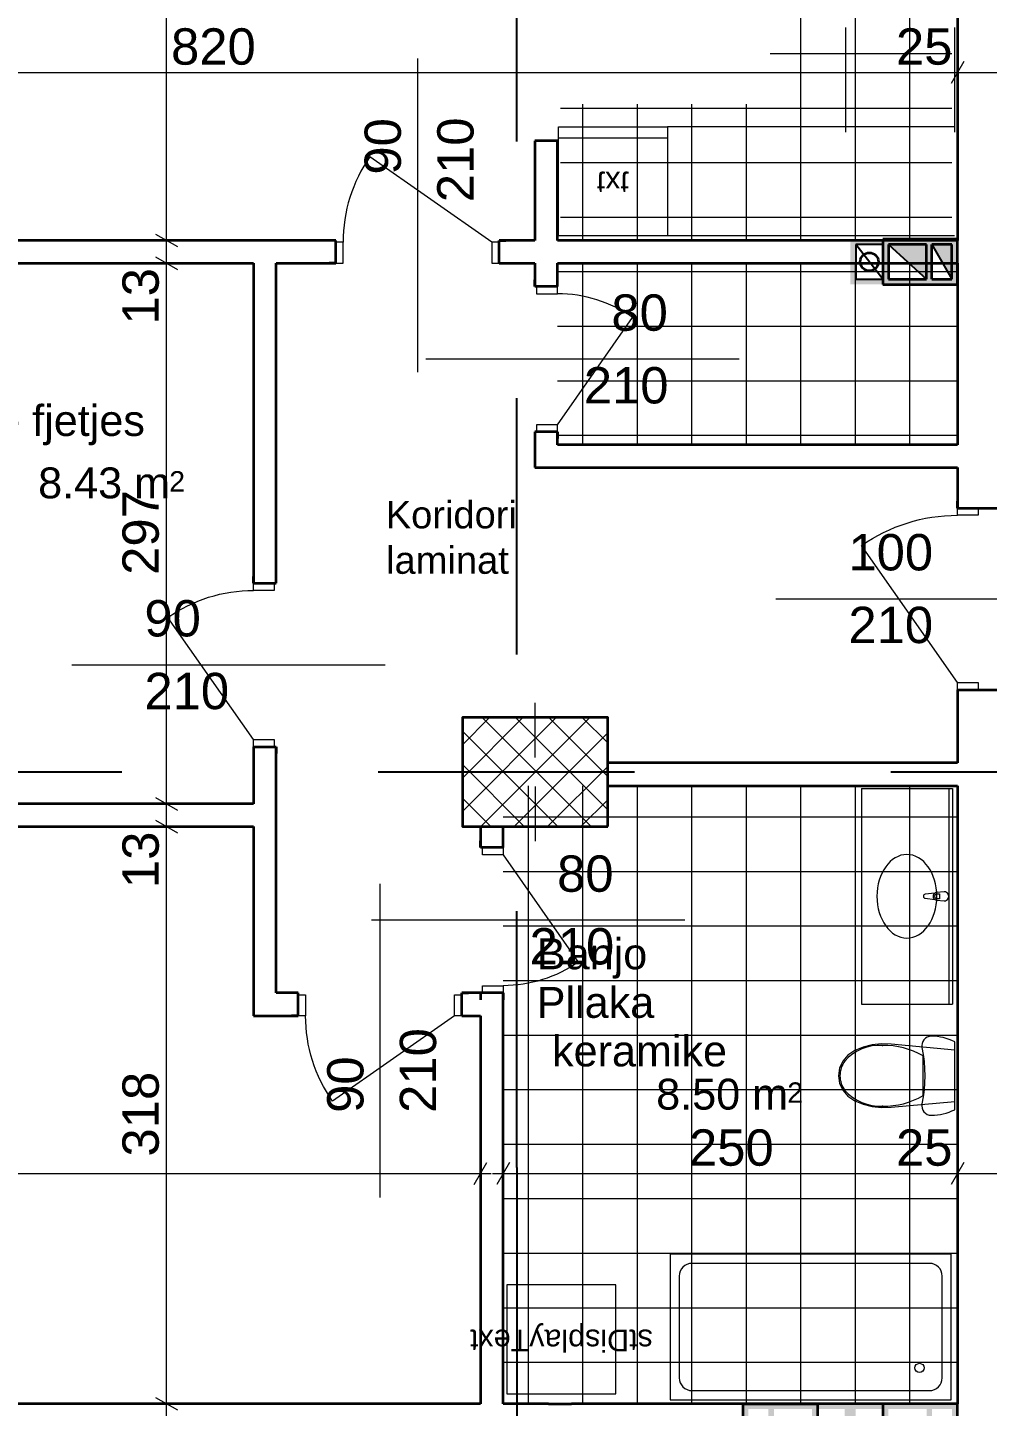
# Model space of a CAD drawing. Header units: centimetres. Extents: x 765 to 25620, y 224160 to 230516.
# Drawn here: x 2798 to 3327, y 226867 to 227625 of the extents above; entities that cross this region are included whole.
import ezdxf
from ezdxf.enums import TextEntityAlignment as Align

# ---------------------------------------------------------------- set-up
doc = ezdxf.new("R2010")
doc.units = ezdxf.units.CM
doc.header["$MEASUREMENT"] = 0
doc.linetypes.add('Small Dashed', pattern=[282.222222, 141.111111, -141.111111])
for name, color, linetype, lineweight, true_color in [('0_Pen_No__1#1_Pen_No__8', 7, 'Continuous', 35, 0xa80f02), ('0_Pen_No__8', 7, 'Continuous', 35, 0xa80f02), ('2D Drafting - General_Pen_No__8', 7, 'Continuous', 35, 0xa80f02), ('A-COLS_Pen_No__97#1_Pen_No__81', 7, 'Continuous', 20, 0x6a6a6a), ('Annotation - Text_Pen_No__8', 7, 'Continuous', 35, 0xa80f02), ('ARCHICAD Doors_Pen_No__23', 7, 'Continuous', 20, 0xff6600), ('ARCHICAD Doors_Pen_No__3', 7, 'Continuous', 18, 0xff6600), ('Interior - Furniture _Pen_No__81', 7, 'Continuous', 20, 0x6a6a6a), ('Structural - Shear_Pen_No__58', 7, 'Continuous', 25, 0xdf0000)]:
    doc.layers.add(name, color=color, linetype=linetype, lineweight=lineweight, true_color=true_color)
for name, color, linetype, lineweight in [('0_Pen_No__101', 252, 'Continuous', 13), ('ARCHICAD Door Markers_Pen_No__1', 7, 'Continuous', 13), ('ARCHICAD Door Markers_Pen_No__7', 7, 'Continuous', 35), ('ARCHICAD Doors_Pen_No__27', 7, 'Continuous', 35), ('Structural - Bearing_Pen_No__20', 1, 'Continuous', 0), ('Structural - Bearing_Pen_No__21', 7, 'Continuous', 35), ('Structural - Bearing_Pen_No__27', 7, 'Continuous', 35)]:
    doc.layers.add(name, color=color, linetype=linetype, lineweight=lineweight)
for name, color, linetype in [('ARCHICAD Door Markers', 7, 'Continuous'), ('ARCHICAD Doors', 7, 'Continuous'), ('Dimensioning - General', 7, 'Continuous'), ('Structural - Bearing', 7, 'Continuous')]:
    doc.layers.add(name, color=color, linetype=linetype)
doc.styles.add('GENERATED_STYLE_1', font='arial.ttf')

# ---------------------------------------------------------------- blocks, each defined once
blk = doc.blocks.new('Door 22_3')
at = {"layer": 'ARCHICAD Doors_Pen_No__23', "color": 30, "linetype": 'Continuous', "lineweight": 20, "true_color": 0xff6600}
for p, q in [((-460, 0), (-500, 0)), ((-500, 0), (-500, -115)), ((-460, -115), (-460, 0)), ((500, 0), (460, 0)), ((460, 0), (460, -115)), ((500, -115), (500, 0)), ((-500, -115), (-460, -115)), ((460, -115), (500, -115))]:
    blk.add_line(p, q, dxfattribs=at)
at = {"layer": 'ARCHICAD Doors_Pen_No__27', "color": 7, "linetype": 'Continuous', "lineweight": 35}
for p, q in [((-500, 0), (-537, 0)), ((-500, 0), (-537, 0)), ((-500, 0), (-500, -115)), ((-500, 0), (-500, -115)), ((500, 0), (500, -115)), ((500, 0), (500, -115)), ((500, 0), (537, 0)), ((500, 0), (537, 0)), ((-500, -115), (-500, -250)), ((-500, -115), (-500, -250)), ((500, -115), (500, -250)), ((500, -115), (500, -250)), ((-500, -250), (-537, -250)), ((-500, -250), (-537, -250)), ((500, -250), (537, -250)), ((500, -250), (537, -250))]:
    blk.add_line(p, q, dxfattribs=at)
at = {"layer": 'ARCHICAD Doors_Pen_No__3', "color": 30, "linetype": 'Continuous', "lineweight": 18, "true_color": 0xff6600}
blk.add_line((460, 0), (-293.6, 527.7), dxfattribs=at)
blk.add_arc((460, 0), 920, 145, 180, dxfattribs=at)
blk = doc.blocks.new('D Marker 22')
at = {"layer": 'ARCHICAD Door Markers_Pen_No__1', "color": 7, "linetype": 'Continuous', "lineweight": 13}
blk.add_line((0, -1250), (0, 600), dxfattribs=at)
at = {"layer": 'ARCHICAD Door Markers_Pen_No__7', "color": 7, "lineweight": 35, "style": 'GENERATED_STYLE_1'}
for tag, p in [('AC_MarkerText_3', (-368.6, -329.4)), ('A', (31.4, -329.4))]:
    blk.add_attdef(tag, text='', height=200, rotation=270, dxfattribs=at).set_placement(p, align=Align.BOTTOM_LEFT)
blk = doc.blocks.new('Door 22_2')
at = {"layer": 'ARCHICAD Doors_Pen_No__23', "color": 30, "linetype": 'Continuous', "lineweight": 20, "true_color": 0xff6600}
for p, q in [((-410, 0), (-450, 0)), ((-450, 0), (-450, -115)), ((-410, -115), (-410, 0)), ((450, 0), (410, 0)), ((410, 0), (410, -115)), ((450, -115), (450, 0)), ((-450, -115), (-410, -115)), ((410, -115), (450, -115))]:
    blk.add_line(p, q, dxfattribs=at)
at = {"layer": 'ARCHICAD Doors_Pen_No__27', "color": 7, "linetype": 'Continuous', "lineweight": 35}
for p, q in [((-450, 0), (-487, 0)), ((-450, 0), (-487, 0)), ((-450, 0), (-450, -115)), ((-450, 0), (-450, -115)), ((450, 0), (450, -115)), ((450, 0), (450, -115)), ((450, 0), (487, 0)), ((450, 0), (487, 0)), ((-450, -125), (-487, -125)), ((-450, -125), (-487, -125)), ((-450, -115), (-450, -125)), ((-450, -115), (-450, -125)), ((450, -115), (450, -125)), ((450, -115), (450, -125)), ((450, -125), (487, -125)), ((450, -125), (487, -125))]:
    blk.add_line(p, q, dxfattribs=at)
at = {"layer": 'ARCHICAD Doors_Pen_No__3', "color": 30, "linetype": 'Continuous', "lineweight": 18, "true_color": 0xff6600}
blk.add_line((410, 0), (-261.7, 470.3), dxfattribs=at)
blk.add_arc((410, 0), 820, 145, 180, dxfattribs=at)
blk = doc.blocks.new('D Marker 22_3')
at = {"layer": 'ARCHICAD Door Markers_Pen_No__1', "color": 7, "linetype": 'Continuous', "lineweight": 13}
blk.add_line((0, -1125), (0, 600), dxfattribs=at)
at = {"layer": 'ARCHICAD Door Markers_Pen_No__7', "color": 7, "lineweight": 35, "style": 'GENERATED_STYLE_1'}
for tag, p in [('AC_MarkerText_3', (-368.6, -204.4)), ('AC_MarkerText_2', (31.4, -356.2))]:
    blk.add_attdef(tag, text='', height=200, rotation=270, dxfattribs=at).set_placement(p, align=Align.BOTTOM_LEFT)
blk = doc.blocks.new('Door 22_4')
at = {"layer": 'ARCHICAD Doors_Pen_No__23', "color": 30, "linetype": 'Continuous', "lineweight": 20, "true_color": 0xff6600}
for p, q in [((-410, 0), (-450, 0)), ((-450, 0), (-450, -115)), ((-410, -115), (-410, 0)), ((450, 0), (410, 0)), ((410, 0), (410, -115)), ((450, -115), (450, 0)), ((-450, -115), (-410, -115)), ((410, -115), (450, -115))]:
    blk.add_line(p, q, dxfattribs=at)
at = {"layer": 'ARCHICAD Doors_Pen_No__27', "color": 7, "linetype": 'Continuous', "lineweight": 35}
for p, q in [((-450, 10), (-487, 10)), ((-450, 10), (-487, 10)), ((-450, 0), (-450, 10)), ((-450, 0), (-450, 10)), ((-450, -115), (-450, 0)), ((-450, -115), (-450, 0)), ((450, 0), (450, 10)), ((450, 0), (450, 10)), ((450, 10), (487, 10)), ((450, 10), (487, 10)), ((450, -115), (450, 0)), ((450, -115), (450, 0)), ((-450, -115), (-487, -115)), ((-450, -115), (-487, -115)), ((450, -115), (487, -115)), ((450, -115), (487, -115))]:
    blk.add_line(p, q, dxfattribs=at)
at = {"layer": 'ARCHICAD Doors_Pen_No__3', "color": 30, "linetype": 'Continuous', "lineweight": 18, "true_color": 0xff6600}
blk.add_line((410, 0), (-261.7, 470.3), dxfattribs=at)
blk.add_arc((410, 0), 820, 145, 180, dxfattribs=at)
blk = doc.blocks.new('Door 22')
at = {"layer": 'ARCHICAD Doors_Pen_No__23', "color": 30, "linetype": 'Continuous', "lineweight": 20, "true_color": 0xff6600}
for p, q in [((-360, 0), (-400, 0)), ((-400, 0), (-400, -115)), ((-360, -115), (-360, 0)), ((400, 0), (360, 0)), ((360, 0), (360, -115)), ((400, -115), (400, 0)), ((-400, -115), (-360, -115)), ((360, -115), (400, -115))]:
    blk.add_line(p, q, dxfattribs=at)
at = {"layer": 'ARCHICAD Doors_Pen_No__27', "color": 7, "linetype": 'Continuous', "lineweight": 35}
for p, q in [((-400, 0), (-437, 0)), ((-400, 0), (-437, 0)), ((-400, 0), (-400, -115)), ((-400, 0), (-400, -115)), ((400, 0), (400, -115)), ((400, 0), (400, -115)), ((400, 0), (437, 0)), ((400, 0), (437, 0)), ((-400, -125), (-437, -125)), ((-400, -125), (-437, -125)), ((-400, -115), (-400, -125)), ((-400, -115), (-400, -125)), ((400, -115), (400, -125)), ((400, -115), (400, -125)), ((400, -125), (437, -125)), ((400, -125), (437, -125))]:
    blk.add_line(p, q, dxfattribs=at)
at = {"layer": 'ARCHICAD Doors_Pen_No__3', "color": 30, "linetype": 'Continuous', "lineweight": 18, "true_color": 0xff6600}
blk.add_line((360, 0), (-229.8, 413), dxfattribs=at)
blk.add_arc((360, 0), 720, 145, 180, dxfattribs=at)
blk = doc.blocks.new('D Marker 22_2')
at = {"layer": 'ARCHICAD Door Markers_Pen_No__1', "color": 7, "linetype": 'Continuous', "lineweight": 13}
blk.add_line((0, 1000), (0, -725), dxfattribs=at)
at = {"layer": 'ARCHICAD Door Markers_Pen_No__7', "color": 7, "lineweight": 35, "style": 'GENERATED_STYLE_1'}
for tag, p in [('AC_MarkerText_3', (-368.6, 665.3)), ('AC_MarkerText_2', (31.4, 665.3))]:
    blk.add_attdef(tag, text='', height=200, rotation=270, dxfattribs=at).set_placement(p, align=Align.BOTTOM_LEFT)

msp = doc.modelspace()

# ---------------------------------------------------------------- hatches: boundary and pattern name
at = {"layer": 'A-COLS_Pen_No__97#1_Pen_No__81', "linetype": 'Continuous', "lineweight": 20, "true_color": 0x6a6a6a}
h = msp.add_hatch(color=251, dxfattribs=at)
h.paths.add_polyline_path([(3272.09, 227483.86), (3272.09, 227508.86), (3251.09, 227508.86), (3251.09, 227483.86)])
h.paths.add_polyline_path([(3269.09, 227486.86), (3254.09, 227486.86), (3254.09, 227505.86), (3269.09, 227505.86)], flags=0)
h = msp.add_hatch(color=251, dxfattribs=at)
h.paths.add_polyline_path([(3310.09, 227483.86), (3269.09, 227483.86), (3269.09, 227508.86), (3310.09, 227508.86)])
h.paths.add_polyline_path([(3296.09, 227486.86), (3307.09, 227486.86), (3307.09, 227505.86), (3296.09, 227505.86)], flags=0)
h.paths.add_polyline_path([(3293.09, 227486.86), (3293.09, 227505.86), (3272.09, 227505.86), (3272.09, 227486.86)], flags=0)
for points in [[(3293.09, 227486.86), (3293.09, 227505.86), (3272.09, 227505.86)], [(3296.09, 227505.86), (3307.09, 227505.86), (3307.09, 227486.86)]]:
    msp.add_hatch(color=251, dxfattribs=at).paths.add_polyline_path(points)
h = msp.add_hatch(color=251, dxfattribs=at)
h.paths.add_polyline_path([(3192.09, 226843.13), (3233.09, 226843.13), (3233.09, 226868.13), (3192.09, 226868.13)])
h.paths.add_polyline_path([(3206.09, 226846.13), (3195.09, 226846.13), (3195.09, 226865.13), (3206.09, 226865.13)], flags=0)
h.paths.add_polyline_path([(3209.09, 226846.13), (3209.09, 226865.13), (3230.09, 226865.13), (3230.09, 226846.13)], flags=0)
h = msp.add_hatch(color=251, dxfattribs=at)
h.paths.add_polyline_path([(3230.09, 226843.13), (3230.09, 226868.13), (3251.09, 226868.13), (3251.09, 226843.13)])
h.paths.add_polyline_path([(3233.09, 226846.13), (3248.09, 226846.13), (3248.09, 226865.13), (3233.09, 226865.13)], flags=0)
h = msp.add_hatch(color=251, dxfattribs=at)
h.paths.add_polyline_path([(3272.09, 226843.13), (3272.09, 226868.13), (3251.09, 226868.13), (3251.09, 226843.13)])
h.paths.add_polyline_path([(3269.09, 226846.13), (3254.09, 226846.13), (3254.09, 226865.13), (3269.09, 226865.13)], flags=0)
h = msp.add_hatch(color=251, dxfattribs=at)
h.paths.add_polyline_path([(3310.09, 226843.13), (3269.09, 226843.13), (3269.09, 226868.13), (3310.09, 226868.13)])
h.paths.add_polyline_path([(3296.09, 226846.13), (3307.09, 226846.13), (3307.09, 226865.13), (3296.09, 226865.13)], flags=0)
h.paths.add_polyline_path([(3293.09, 226846.13), (3293.09, 226865.13), (3272.09, 226865.13), (3272.09, 226846.13)], flags=0)
at = {"layer": 'Structural - Bearing', "linetype": 'Continuous', "lineweight": 0, "true_color": 0x000000}
h = msp.add_hatch(dxfattribs=at)
h.set_pattern_fill('CONCRETE_BLOCK', color=18, scale=0.1, style=0, pattern_type=2)
h.set_pattern_definition([(45, (1303.923, 207240.939), (-9.192388, 9.192388), []), (135, (1303.923, 207240.939), (9.192388, 9.192388), [])])
h.paths.add_polyline_path([(3117.59, 227185.63), (3117.59, 227245.63), (3037.59, 227245.63), (3037.59, 227185.63)])

# ---------------------------------------------------------------- linework, layer by layer
at = {"color": 0}
for p, q in [((3269.09, 227486.86), (3254.09, 227505.86)), ((3254.09, 227505.86), (3254.09, 227486.86)), ((3269.09, 227505.86), (3254.09, 227505.86)), ((3254.09, 227505.86), (3254.09, 227486.86)), ((3269.09, 227486.86), (3269.09, 227505.86)), ((3272.09, 227486.86), (3272.09, 227505.86)), ((3272.09, 227505.86), (3293.09, 227486.86)), ((3296.09, 227486.86), (3296.09, 227505.86)), ((3296.09, 227505.86), (3307.09, 227486.86)), ((3254.09, 227486.86), (3269.09, 227486.86)), ((3254.09, 227486.86), (3269.09, 227486.86)), ((3293.09, 227486.86), (3272.09, 227486.86)), ((3307.09, 227486.86), (3296.09, 227486.86))]:
    msp.add_line(p, q, dxfattribs=at)
at = {"layer": '0_Pen_No__1#1_Pen_No__8', "color": 14, "linetype": 'Continuous', "lineweight": 35, "true_color": 0xa80f02}
for p, q in [((3310.09, 227508.86), (3269.09, 227508.86)), ((3269.09, 227508.86), (3269.09, 227483.86)), ((3272.09, 227505.86), (3272.09, 227486.86)), ((3293.09, 227505.86), (3272.09, 227505.86)), ((3293.09, 227486.86), (3293.09, 227505.86)), ((3296.09, 227486.86), (3296.09, 227505.86)), ((3307.09, 227505.86), (3296.09, 227505.86)), ((3307.09, 227486.86), (3307.09, 227505.86)), ((3310.09, 227483.86), (3310.09, 227508.86)), ((3269.09, 227483.86), (3310.09, 227483.86)), ((3272.09, 227486.86), (3293.09, 227486.86)), ((3296.09, 227486.86), (3307.09, 227486.86)), ((3192.09, 226868.13), (3233.09, 226868.13)), ((3192.09, 226843.13), (3192.09, 226868.13)), ((3233.09, 226868.13), (3233.09, 226843.13)), ((3310.09, 226868.13), (3269.09, 226868.13)), ((3269.09, 226868.13), (3269.09, 226843.13)), ((3310.09, 226843.13), (3310.09, 226868.13))]:
    msp.add_line(p, q, dxfattribs=at)
at = {"layer": '0_Pen_No__101', "color": 252, "linetype": 'Continuous', "lineweight": 13}
for p, q in [((3223.92, 227508.13), (3223.92, 227908.34)), ((3253.92, 227508.13), (3253.92, 227908.34)), ((3283.92, 227508.13), (3283.92, 227908.34)), ((3206.95, 227610.94), (3307.09, 227610.94)), ((3091.7, 227580.94), (3307.09, 227580.94)), ((3103.92, 227508.13), (3103.92, 227583.13)), ((3133.92, 227508.13), (3133.92, 227583.13)), ((3163.92, 227508.13), (3163.92, 227583.13)), ((3193.92, 227508.13), (3193.92, 227583.13)), ((3091.7, 227550.94), (3307.09, 227550.94)), ((3091.7, 227520.94), (3307.09, 227520.94)), ((3103.92, 227395.63), (3103.92, 227495.63)), ((3133.92, 227395.63), (3133.92, 227495.63)), ((3163.92, 227395.63), (3163.92, 227495.63)), ((3193.92, 227395.63), (3193.92, 227495.63)), ((3223.92, 227395.63), (3223.92, 227495.63)), ((3253.92, 227395.63), (3253.92, 227495.63)), ((3283.92, 227395.63), (3283.92, 227495.63)), ((3089.98, 227490.94), (3310.09, 227490.94)), ((3089.98, 227460.94), (3310.09, 227460.94)), ((3089.98, 227430.94), (3310.09, 227430.94)), ((3089.98, 227400.94), (3310.09, 227400.94)), ((3073.92, 226868.13), (3073.92, 227208.13)), ((3103.92, 226868.13), (3103.92, 227208.13)), ((3133.92, 226868.13), (3133.92, 227208.13)), ((3163.92, 226868.13), (3163.92, 227208.13)), ((3193.92, 226868.13), (3193.92, 227208.13)), ((3223.92, 226868.13), (3223.92, 227208.13)), ((3253.92, 226868.13), (3253.92, 227208.13)), ((3283.92, 226868.13), (3283.92, 227208.13)), ((3060.09, 227190.94), (3310.09, 227190.94)), ((3060.09, 227160.94), (3310.09, 227160.94)), ((3060.09, 227130.94), (3310.09, 227130.94)), ((3060.09, 227100.94), (3310.09, 227100.94)), ((3060.09, 227070.94), (3310.09, 227070.94)), ((3060.09, 227040.94), (3310.09, 227040.94)), ((3060.09, 227010.94), (3310.09, 227010.94)), ((3060.09, 226980.94), (3310.09, 226980.94)), ((3060.09, 226950.94), (3310.09, 226950.94)), ((3060.09, 226920.94), (3310.09, 226920.94)), ((3060.09, 226890.94), (3310.09, 226890.94))]:
    msp.add_line(p, q, dxfattribs=at)
at = {"layer": '2D Drafting - General_Pen_No__8', "color": 14, "linetype": 'Continuous', "lineweight": 35, "true_color": 0xa80f02}
msp.add_circle((3261.59, 227496.36), 5, dxfattribs=at)
at = {"layer": 'Dimensioning - General', "color": 7, "linetype": 'Continuous', "lineweight": 13}
for p, q in [((2874.76, 227508.13), (2874.76, 227908.34)), ((3310.09, 227591.51), (3310.09, 227609.51)), ((3310.09, 227591.51), (3310.09, 227609.51)), ((3313.56, 227606.51), (3306.63, 227594.51)), ((3313.56, 227606.51), (3306.63, 227594.51)), ((2489.94, 227600.51), (3310.09, 227600.51)), ((3310.09, 227600.51), (3335.09, 227600.51)), ((2868.76, 227511.59), (2880.76, 227504.67)), ((2868.76, 227511.59), (2880.76, 227504.67)), ((2883.76, 227508.13), (2865.76, 227508.13)), ((2883.76, 227508.13), (2865.76, 227508.13)), ((2874.76, 227495.63), (2874.76, 227508.13)), ((2883.76, 227495.63), (2865.76, 227495.63)), ((2883.76, 227495.63), (2865.76, 227495.63)), ((2868.76, 227499.09), (2880.76, 227492.17)), ((2868.76, 227499.09), (2880.76, 227492.17)), ((2874.76, 227198.13), (2874.76, 227495.63)), ((2868.76, 227201.59), (2880.76, 227194.67)), ((2868.76, 227201.59), (2880.76, 227194.67)), ((2883.76, 227198.13), (2865.76, 227198.13)), ((2883.76, 227198.13), (2865.76, 227198.13)), ((2874.76, 227185.63), (2874.76, 227198.13)), ((2883.76, 227185.63), (2865.76, 227185.63)), ((2883.76, 227185.63), (2865.76, 227185.63)), ((2868.76, 227189.09), (2880.76, 227182.17)), ((2868.76, 227189.09), (2880.76, 227182.17)), ((2874.76, 226868.13), (2874.76, 227185.63)), ((3047.59, 226985.77), (3047.59, 227003.77)), ((3060.09, 226985.77), (3060.09, 227003.77)), ((3310.09, 226985.77), (3310.09, 227003.77)), ((3310.09, 226985.77), (3310.09, 227003.77)), ((3044.13, 226988.77), (3051.06, 227000.77)), ((3063.56, 227000.77), (3056.63, 226988.77)), ((3313.56, 227000.77), (3306.63, 226988.77)), ((3313.56, 227000.77), (3306.63, 226988.77)), ((2489.94, 226994.77), (3047.59, 226994.77)), ((3047.59, 226994.77), (3053.46, 226994.77)), ((3054.22, 226994.77), (3060.09, 226994.77)), ((3060.09, 226994.77), (3310.09, 226994.77)), ((3310.09, 226994.77), (3335.09, 226994.77)), ((2883.76, 226868.13), (2865.76, 226868.13)), ((2883.76, 226868.13), (2865.76, 226868.13)), ((2868.76, 226871.59), (2880.76, 226864.67)), ((2868.76, 226871.59), (2880.76, 226864.67)), ((2874.76, 226843.13), (2874.76, 226868.13))]:
    msp.add_line(p, q, dxfattribs=at)
at = {"layer": 'Interior - Furniture _Pen_No__81', "color": 251, "linetype": 'Continuous', "lineweight": 20, "true_color": 0x6a6a6a}
for p, q in [((3248.56, 227625.2), (3248.56, 227567.74)), ((3308.56, 227625.2), (3308.56, 227567.74)), ((3090.42, 227570.63), (3150.42, 227570.63)), ((3090.42, 227510.63), (3090.42, 227570.63)), ((3090.42, 227564.63), (3150.42, 227564.63)), ((3308.56, 227570.63), (3150.42, 227570.63)), ((3150.42, 227570.63), (3150.42, 227510.63)), ((3150.42, 227510.63), (3090.42, 227510.63)), ((3308.56, 227510.63), (3150.42, 227510.63)), ((3257.29, 227206.63), (3257.29, 227087.94)), ((3257.29, 227206.63), (3307.29, 227206.63)), ((3305.29, 227206.63), (3305.29, 227087.94)), ((3307.29, 227206.63), (3307.29, 227087.94)), ((3297.64, 227149.06), (3292.35, 227148.39)), ((3302.79, 227149.78), (3298.59, 227149.38)), ((3298.81, 227148.64), (3300.3, 227148.64)), ((3300.3, 227148.64), (3300.3, 227145.92)), ((3292.35, 227146.17), (3297.64, 227145.51)), ((3298.59, 227145.18), (3302.79, 227144.78)), ((3300.3, 227145.92), (3298.81, 227145.92)), ((3257.29, 227087.94), (3307.29, 227087.94)), ((3258.26, 227064.25), (3253.57, 227062.35)), ((3263.23, 227065.49), (3258.26, 227064.25)), ((3268.37, 227066.04), (3263.23, 227065.49)), ((3273.54, 227065.89), (3268.37, 227066.04)), ((3308.58, 227062.65), (3273.54, 227065.89)), ((3290.63, 227066.31), (3290.48, 227065.16)), ((3290.48, 227065.16), (3290.58, 227064)), ((3290.58, 227064), (3291.26, 227060.17)), ((3291.03, 227067.4), (3290.63, 227066.31)), ((3291.66, 227068.37), (3291.03, 227067.4)), ((3292.49, 227069.18), (3291.66, 227068.37)), ((3293.48, 227069.79), (3292.49, 227069.18)), ((3294.58, 227070.17), (3293.48, 227069.79)), ((3295.73, 227070.3), (3294.58, 227070.17)), ((3297.39, 227070.25), (3295.73, 227070.3)), ((3299.05, 227070.1), (3297.39, 227070.25)), ((3300.7, 227069.86), (3299.05, 227070.1)), ((3302.33, 227069.52), (3300.7, 227069.86)), ((3303.94, 227069.09), (3302.33, 227069.52)), ((3305.52, 227068.56), (3303.94, 227069.09)), ((3307.07, 227067.94), (3305.52, 227068.56)), ((3308.58, 227067.23), (3307.07, 227067.94)), ((3308.58, 227029.87), (3308.58, 227067.23)), ((3246.99, 227056.49), (3245.2, 227052.66)), ((3249.85, 227059.79), (3246.99, 227056.49)), ((3253.57, 227062.35), (3249.85, 227059.79)), ((3291.26, 227060.17), (3291.75, 227056.31)), ((3291.27, 227048.55), (3291.27, 227059.44)), ((3291.75, 227056.31), (3292.04, 227052.44)), ((3308.58, 227034.45), (3308.58, 227062.65)), ((3245.2, 227052.66), (3244.58, 227048.55)), ((3244.58, 227048.55), (3245.2, 227044.45)), ((3245.44, 227048.55), (3245.44, 227048.55)), ((3291.27, 227037.66), (3291.27, 227048.55)), ((3292.04, 227052.44), (3292.13, 227048.55)), ((3292.13, 227048.55), (3292.04, 227044.66)), ((3245.2, 227044.45), (3246.99, 227040.61)), ((3246.99, 227040.61), (3249.85, 227037.31)), ((3248.12, 227040.44), (3248.12, 227040.44)), ((3291.75, 227040.79), (3291.26, 227036.93)), ((3292.04, 227044.66), (3291.75, 227040.79)), ((3249.85, 227037.31), (3253.57, 227034.75)), ((3253.57, 227034.75), (3258.26, 227032.85)), ((3273.54, 227031.22), (3308.58, 227034.45)), ((3290.58, 227033.1), (3290.48, 227031.94)), ((3291.26, 227036.93), (3290.58, 227033.1)), ((3258.26, 227032.85), (3263.23, 227031.61)), ((3263.23, 227031.61), (3268.37, 227031.06)), ((3268.37, 227031.06), (3273.54, 227031.22)), ((3290.48, 227031.94), (3290.63, 227030.79)), ((3290.63, 227030.79), (3291.03, 227029.7)), ((3291.03, 227029.7), (3291.66, 227028.73)), ((3291.66, 227028.73), (3292.49, 227027.92)), ((3292.49, 227027.92), (3293.48, 227027.31)), ((3293.48, 227027.31), (3294.58, 227026.93)), ((3294.58, 227026.93), (3295.73, 227026.8)), ((3295.73, 227026.8), (3297.39, 227026.85)), ((3297.39, 227026.85), (3299.05, 227027)), ((3299.05, 227027), (3300.7, 227027.24)), ((3300.7, 227027.24), (3302.33, 227027.58)), ((3302.33, 227027.58), (3303.94, 227028.01)), ((3303.94, 227028.01), (3305.52, 227028.54)), ((3305.52, 227028.54), (3307.07, 227029.16)), ((3307.07, 227029.16), (3308.58, 227029.87)), ((3306.72, 226950.34), (3151.95, 226950.34)), ((3151.95, 226950.34), (3151.95, 226870.34)), ((3306.72, 226870.34), (3306.72, 226950.34)), ((3294.72, 226945.34), (3163.95, 226945.34)), ((3156.95, 226938.34), (3156.95, 226882.34)), ((3301.72, 226882.34), (3301.72, 226938.34)), ((3122.1, 226933.56), (3062.1, 226933.56)), ((3062.1, 226933.56), (3062.1, 226873.56)), ((3122.1, 226873.56), (3122.1, 226933.56)), ((3062.1, 226873.56), (3122.1, 226873.56)), ((3163.95, 226875.34), (3294.72, 226875.34)), ((3151.95, 226870.34), (3306.72, 226870.34))]:
    msp.add_line(p, q, dxfattribs=at)
for centre, major_axis, ratio, start_param, end_param in [((3282.29, 227147.28), (0, 23), 0.717391, 3.141593, 9.424778), ((3292.49, 227147.28), (-0.791, 0.791), 1, -0.6608, 2.231597), ((3298.78, 227147.28), (1.49, 1.49), 1, 1.35736, 3.355029), ((3298.81, 227147.28), (0.962, 0.962), 1, 0.785398, 3.926991), ((3298.78, 227147.28), (1.49, 1.49), 1, 0.875625, 1.35736), ((3302.79, 227147.28), (-1.77, 1.77), 1, 2.356194, 5.497787), ((3298.78, 227147.28), (-1.49, 1.49), 1, 1.784232, 2.265968), ((3267.35, 227039.6), (-25.71, 0), 0.999377, 4.656658, 5.557246), ((3269.78, 227022.74), (-42.55, 0), 0.999377, 4.182984, 4.736005), ((3259.3, 227048.47), (13.86, 0), 0.999377, 2.509088, 3.135732), ((3259.3, 227048.63), (-13.86, 0), 0.999377, 0.005861, 0.632505), ((3267.35, 227057.5), (-25.71, 0), 0.999377, 0.725939, 1.626528), ((3269.78, 227074.36), (42.55, 0), 0.999377, 4.688773, 5.241794), ((3163.95, 226938.34), (-4.95, 4.95), 1, -0.785398, 0.785398), ((3294.72, 226938.34), (4.95, 4.95), 1, 5.497787, 7.068583), ((3289.22, 226887.84), (-1.77, 1.77), 1, 0.785398, 7.068583), ((3163.95, 226882.34), (4.95, 4.95), 1, 2.356194, 3.926991), ((3294.72, 226882.34), (-4.95, 4.95), 1, 2.356194, 3.926991)]:
    msp.add_ellipse(centre, major_axis=major_axis, ratio=ratio, start_param=start_param, end_param=end_param, dxfattribs=at)
for p in [(3268.78, 227065.25), (3248.12, 227056.66), (3291.27, 227037.66), (3268.78, 227031.85)]:
    msp.add_point(p, dxfattribs=at)
at = {"layer": 'Structural - Bearing_Pen_No__20', "color": 1, "linetype": 'Continuous', "lineweight": 0}
for p, q in [((3077.59, 227223.63), (3077.59, 227253.63)), ((3069.59, 227215.63), (3029.59, 227215.63)), ((3085.59, 227215.63), (3125.59, 227215.63)), ((3077.59, 227207.63), (3077.59, 227177.63))]:
    msp.add_line(p, q, dxfattribs=at)
msp.add_point((3077.59, 227215.63), dxfattribs=at)
at = {"layer": 'Structural - Bearing_Pen_No__21', "color": 7, "linetype": 'Continuous', "lineweight": 35, "flags": 128}
msp.add_lwpolyline([(3117.59, 227185.63), (3117.59, 227245.63), (3037.59, 227245.63), (3037.59, 227185.63)], close=True, dxfattribs=at)
at = {"layer": 'Structural - Bearing_Pen_No__27', "color": 7, "linetype": 'Continuous', "lineweight": 35}
for p, q in [((2967.9, 227508.13), (2964.2, 227508.13)), ((2967.9, 227507.13), (2967.9, 227508.13)), ((2967.9, 227495.63), (2967.9, 227507.13)), ((3057.9, 227508.13), (3061.6, 227508.13)), ((3057.9, 227507.13), (3057.9, 227508.13)), ((3057.9, 227495.63), (3057.9, 227507.13)), ((2967.9, 227495.63), (2964.2, 227495.63)), ((3057.9, 227495.63), (3061.6, 227495.63)), ((3077.48, 227482.74), (3077.48, 227486.44)), ((3078.48, 227482.74), (3077.48, 227482.74)), ((3089.98, 227482.74), (3078.48, 227482.74)), ((3089.98, 227482.74), (3089.98, 227486.44)), ((3077.48, 227402.74), (3077.48, 227399.04)), ((3078.48, 227402.74), (3077.48, 227402.74)), ((3089.98, 227402.74), (3078.48, 227402.74)), ((3089.98, 227402.74), (3089.98, 227399.04)), ((3310.09, 227360.89), (3310.09, 227364.59)), ((3310.09, 227360.89), (3321.59, 227360.89)), ((3321.59, 227360.89), (3335.09, 227360.89)), ((2922.59, 227319.55), (2922.59, 227323.25)), ((2935.09, 227319.55), (2935.09, 227323.25)), ((2922.59, 227319.55), (2934.09, 227319.55)), ((2934.09, 227319.55), (2935.09, 227319.55)), ((3310.09, 227260.89), (3310.09, 227257.19)), ((3310.09, 227260.89), (3321.59, 227260.89)), ((3321.59, 227260.89), (3335.09, 227260.89)), ((2922.59, 227229.55), (2922.59, 227225.85)), ((2922.59, 227229.55), (2934.09, 227229.55)), ((2934.09, 227229.55), (2935.09, 227229.55)), ((2935.09, 227229.55), (2935.09, 227225.85)), ((3047.59, 227174.09), (3047.59, 227177.79)), ((3060.09, 227174.09), (3060.09, 227177.79)), ((3048.59, 227174.09), (3047.59, 227174.09)), ((3060.09, 227174.09), (3048.59, 227174.09)), ((2947.3, 227094.09), (2943.6, 227094.09)), ((2947.3, 227093.09), (2947.3, 227094.09)), ((3037.3, 227094.09), (3041, 227094.09)), ((3037.3, 227093.09), (3037.3, 227094.09)), ((3047.59, 227094.09), (3047.59, 227090.39)), ((3048.59, 227094.09), (3047.59, 227094.09)), ((3060.09, 227094.09), (3048.59, 227094.09)), ((3060.09, 227094.09), (3060.09, 227090.39)), ((2947.3, 227081.59), (2947.3, 227093.09)), ((3037.3, 227081.59), (3037.3, 227093.09)), ((2947.3, 227081.59), (2943.6, 227081.59)), ((3037.3, 227081.59), (3041, 227081.59))]:
    msp.add_line(p, q, dxfattribs=at)
at = {"layer": 'Structural - Bearing_Pen_No__27', "color": 7, "linetype": 'Continuous', "lineweight": 35, "flags": 128}
for points in [[(3310.09, 227908.34), (3310.09, 227508.13)], [(3077.48, 227562.97), (3077.48, 227508.13)], [(3089.98, 227562.97), (3077.48, 227562.97)], [(3089.98, 227508.13), (3089.98, 227562.97)], [(2967.9, 227508.13), (2639.71, 227508.13)], [(3077.48, 227508.13), (3057.9, 227508.13)], [(3310.09, 227508.13), (3089.98, 227508.13)], [(2639.71, 227495.63), (2922.59, 227495.63)], [(2922.59, 227495.63), (2922.59, 227319.55)], [(2935.09, 227495.63), (2967.9, 227495.63)], [(2935.09, 227319.55), (2935.09, 227495.63)], [(3057.9, 227495.63), (3077.48, 227495.63)], [(3077.48, 227495.63), (3077.48, 227482.74)], [(3089.98, 227495.63), (3310.09, 227495.63)], [(3089.98, 227482.74), (3089.98, 227495.63)], [(3310.09, 227495.63), (3310.09, 227395.63)], [(3077.48, 227402.74), (3077.48, 227383.13)], [(3089.98, 227395.63), (3089.98, 227402.74)], [(3310.09, 227395.63), (3089.98, 227395.63)], [(3077.48, 227383.13), (3089.98, 227383.13)], [(3089.98, 227383.13), (3310.09, 227383.13)], [(3310.09, 227383.13), (3310.09, 227360.89)], [(3310.09, 227260.89), (3310.09, 227220.63)], [(2922.59, 227229.55), (2922.59, 227198.13)], [(2935.09, 227094.09), (2935.09, 227229.55)], [(3310.09, 227220.63), (3117.59, 227220.63)], [(3117.59, 227208.13), (3310.09, 227208.13)], [(3310.09, 227208.13), (3310.09, 226868.13)], [(2922.59, 227198.13), (2694.71, 227198.13)], [(2694.71, 227185.63), (2922.59, 227185.63)], [(2922.59, 227185.63), (2922.59, 227081.59)], [(3047.59, 227185.63), (3047.59, 227174.09)], [(3060.09, 227174.09), (3060.09, 227185.63)], [(2947.3, 227094.09), (2935.09, 227094.09)], [(3047.59, 227094.09), (3037.3, 227094.09)], [(3060.09, 226868.13), (3060.09, 227094.09)], [(2922.59, 227081.59), (2935.09, 227081.59)], [(2935.09, 227081.59), (2947.3, 227081.59)], [(3037.3, 227081.59), (3047.59, 227081.59)], [(3047.59, 227081.59), (3047.59, 226868.13)], [(3047.59, 226868.13), (2639.71, 226868.13)], [(3085.09, 226868.13), (3060.09, 226868.13)], [(3085.09, 226868.13), (3097.59, 226868.13)], [(3310.09, 226868.13), (3097.59, 226868.13)]]:
    msp.add_lwpolyline(points, dxfattribs=at)
at = {"layer": 'Structural - Shear_Pen_No__58', "color": 12, "linetype": 'Small Dashed', "lineweight": 25, "true_color": 0xdf0000}
for p, q in [((3067.59, 226997.99), (3067.59, 228048.08)), ((3414.58, 227215.63), (2364.5, 227215.63)), ((3067.59, 226997.99), (3067.59, 226412.8))]:
    msp.add_line(p, q, dxfattribs=at)

# ---------------------------------------------------------------- block references
at = {"layer": 'ARCHICAD Door Markers', "color": 7, "lineweight": 13}
ref = msp.add_blockref('D Marker 22_3', (3012.9, 227495.63), dxfattribs=dict(at, xscale=0.1, yscale=0.1, zscale=0.1, rotation=180))
ref.add_attrib('AC_MarkerText_2', '90', dxfattribs={"layer": 'ARCHICAD Door Markers_Pen_No__7', "color": 7, "lineweight": 35, "height": 20, "rotation": 90, "style": 'GENERATED_STYLE_1'}).set_placement((3009.75, 227544.3), align=Align.BOTTOM_LEFT)
ref.add_attrib('AC_MarkerText_3', '210', dxfattribs={"layer": 'ARCHICAD Door Markers_Pen_No__7', "color": 7, "lineweight": 35, "height": 20, "rotation": 90, "style": 'GENERATED_STYLE_1'}).set_placement((3049.75, 227529.13), align=Align.BOTTOM_LEFT)
ref = msp.add_blockref('D Marker 22_2', (3089.98, 227442.74), dxfattribs=dict(at, xscale=0.1, yscale=0.1, zscale=0.1, rotation=270))
ref.add_attrib('AC_MarkerText_2', '80', dxfattribs={"layer": 'ARCHICAD Door Markers_Pen_No__7', "color": 7, "lineweight": 35, "height": 20, "style": 'GENERATED_STYLE_1'}).set_placement((3119.63, 227452.41), align=Align.BOTTOM_LEFT)
ref.add_attrib('AC_MarkerText_3', '210', dxfattribs={"layer": 'ARCHICAD Door Markers_Pen_No__7', "color": 7, "lineweight": 35, "height": 20, "style": 'GENERATED_STYLE_1'}).set_placement((3104.45, 227412.41), align=Align.BOTTOM_LEFT)
ref = msp.add_blockref('D Marker 22', (3335.09, 227310.89), dxfattribs=dict(at, xscale=0.1, yscale=0.1, zscale=0.1, rotation=270))
ref.add_attrib('A', '100', dxfattribs={"layer": 'ARCHICAD Door Markers_Pen_No__7', "color": 7, "lineweight": 35, "height": 20, "style": 'GENERATED_STYLE_1'}).set_placement((3250.09, 227320.56), align=Align.BOTTOM_LEFT)
ref.add_attrib('AC_MarkerText_3', '210', dxfattribs={"layer": 'ARCHICAD Door Markers_Pen_No__7', "color": 7, "lineweight": 35, "height": 20, "style": 'GENERATED_STYLE_1'}).set_placement((3250.09, 227280.56), align=Align.BOTTOM_LEFT)
ref = msp.add_blockref('D Marker 22_3', (2935.09, 227274.55), dxfattribs=dict(at, xscale=0.1, yscale=0.1, zscale=0.1, rotation=270))
ref.add_attrib('AC_MarkerText_2', '90', dxfattribs={"layer": 'ARCHICAD Door Markers_Pen_No__7', "color": 7, "lineweight": 35, "height": 20, "style": 'GENERATED_STYLE_1'}).set_placement((2862.59, 227284.22), align=Align.BOTTOM_LEFT)
ref.add_attrib('AC_MarkerText_3', '210', dxfattribs={"layer": 'ARCHICAD Door Markers_Pen_No__7', "color": 7, "lineweight": 35, "height": 20, "style": 'GENERATED_STYLE_1'}).set_placement((2862.59, 227244.22), align=Align.BOTTOM_LEFT)
ref = msp.add_blockref('D Marker 22_2', (3060.09, 227134.09), dxfattribs=dict(at, xscale=0.1, yscale=0.1, zscale=0.1, rotation=270))
ref.add_attrib('AC_MarkerText_2', '80', dxfattribs={"layer": 'ARCHICAD Door Markers_Pen_No__7', "color": 7, "lineweight": 35, "height": 20, "style": 'GENERATED_STYLE_1'}).set_placement((3089.74, 227143.76), align=Align.BOTTOM_LEFT)
ref.add_attrib('AC_MarkerText_3', '210', dxfattribs={"layer": 'ARCHICAD Door Markers_Pen_No__7', "color": 7, "lineweight": 35, "height": 20, "style": 'GENERATED_STYLE_1'}).set_placement((3074.56, 227103.76), align=Align.BOTTOM_LEFT)
ref = msp.add_blockref('D Marker 22_3', (2992.3, 227094.09), dxfattribs=dict(at, xscale=0.1, yscale=0.1, zscale=0.1))
ref.add_attrib('AC_MarkerText_2', '90', dxfattribs={"layer": 'ARCHICAD Door Markers_Pen_No__7', "color": 7, "lineweight": 35, "height": 20, "rotation": 90, "style": 'GENERATED_STYLE_1'}).set_placement((2989.16, 227028.12), align=Align.BOTTOM_LEFT)
ref.add_attrib('AC_MarkerText_3', '210', dxfattribs={"layer": 'ARCHICAD Door Markers_Pen_No__7', "color": 7, "lineweight": 35, "height": 20, "rotation": 90, "style": 'GENERATED_STYLE_1'}).set_placement((3029.16, 227028.12), align=Align.BOTTOM_LEFT)
at = {"layer": 'ARCHICAD Doors', "color": 7, "linetype": 'Continuous', "lineweight": 13, "xscale": 0.1, "yscale": 0.1, "zscale": 100}
msp.add_blockref('Door 22_4', (3012.9, 227507.13), dxfattribs=at)
at = {"layer": 'ARCHICAD Doors', "color": 7, "linetype": 'Continuous', "lineweight": 13, "yscale": 0.1, "zscale": 100}
for name, p, xscale, rotation in [('Door 22', (3089.98, 227442.74), 0.1, 270), ('Door 22_3', (3310.09, 227310.89), -0.1, 90), ('Door 22_2', (2922.59, 227274.55), -0.1, 90), ('Door 22', (3060.09, 227134.09), -0.1, 270), ('Door 22_2', (2992.3, 227081.59), -0.1, 180)]:
    msp.add_blockref(name, p, dxfattribs=dict(at, xscale=xscale, rotation=rotation))

# ---------------------------------------------------------------- texts
at = {"layer": '0_Pen_No__8', "color": 14, "true_color": 0xa80f02, "style": 'GENERATED_STYLE_1'}
for s, height, p in [('8.43 m', 17, (2804.1, 227366.2)), ('2', 11.22, (2876.24, 227369.95)), ('8.50 m', 17, (3144.28, 227029.92)), ('2', 11.22, (3216.42, 227033.67))]:
    msp.add_text(s, height=height, dxfattribs=at).set_placement(p)
at = {"layer": 'Annotation - Text_Pen_No__8', "color": 14, "true_color": 0xa80f02, "style": 'GENERATED_STYLE_1'}
for s, height, p in [('Dhome e fjetjes', 17, (2697.87, 227400.53)), ('Koridori', 15, (2995.42, 227349.7)), ('laminat', 15, (2995.62, 227324.7)), ('Banjo', 17, (3078.61, 227107.12)), ('Pllaka', 17, (3078.52, 227080.41)), (' keramike', 17, (3080.35, 227053.7))]:
    msp.add_text(s, height=height, dxfattribs=at).set_placement(p)
at = {"layer": 'Dimensioning - General', "color": 7, "lineweight": 13, "char_height": 20, "attachment_point": 7, "style": 'GENERATED_STYLE_1'}
for s, insert in [('\\A1;820', (2877.25, 227604.51)), ('\\A1;25', (3276.27, 227604.51)), ('\\A1;250', (3162.33, 226998.77)), ('\\A1;25', (3276.27, 226998.77))]:
    msp.add_mtext(s, dxfattribs=dict(at, insert=insert))
at = {"layer": 'Dimensioning - General', "color": 7, "lineweight": 13, "char_height": 20, "attachment_point": 7, "rotation": 90, "style": 'GENERATED_STYLE_1'}
for s, insert in [('\\A1;13', (2870.76, 227461.81)), ('\\A1;297', (2870.76, 227324.11)), ('\\A1;13', (2870.76, 227151.81)), ('\\A1;318', (2870.76, 227004.11))]:
    msp.add_mtext(s, dxfattribs=dict(at, insert=insert))
at = {"layer": 'Interior - Furniture _Pen_No__81', "color": 251, "linetype": 'Continuous', "lineweight": 20, "true_color": 0x6a6a6a, "style": 'GENERATED_STYLE_1', "text_generation_flag": 4}
msp.add_attdef('txt', text='F', height=12, dxfattribs=at).set_placement((3120.42, 227539.94), align=Align.MIDDLE_CENTER)
at = {"layer": 'Interior - Furniture _Pen_No__81', "color": 251, "linetype": 'Continuous', "lineweight": 20, "true_color": 0x6a6a6a, "style": 'GENERATED_STYLE_1'}
msp.add_attdef('stDisplayText', text='W', height=12, rotation=180, dxfattribs=at).set_placement((3092.1, 226902.88), align=Align.MIDDLE_CENTER)

doc.saveas('drawing.dxf')
